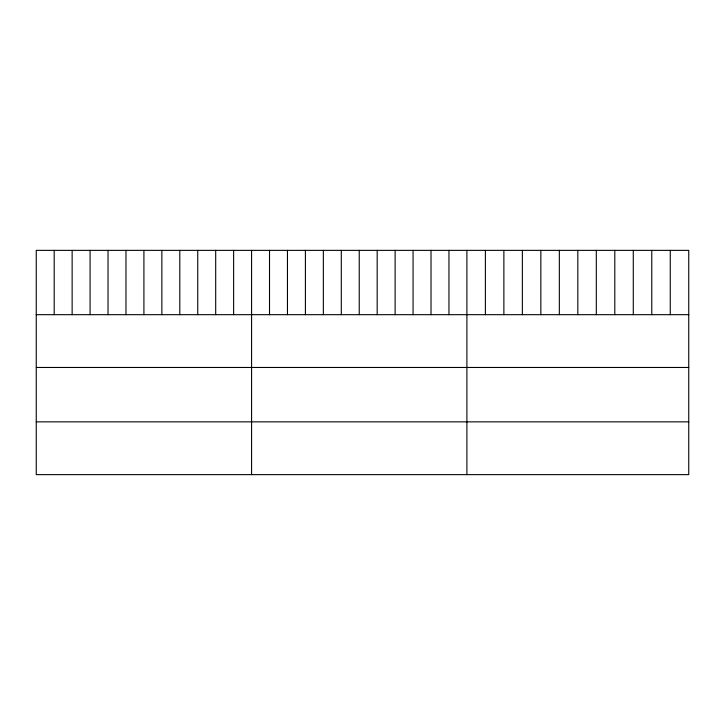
<?xml version="1.0" encoding="UTF-8"?>
<svg xmlns="http://www.w3.org/2000/svg" width="725" height="725" viewBox="0 0 725 725"><rect width="100%" height="100%" fill="white"/><g stroke="black" fill="none" stroke-linecap="round" stroke-linejoin="round"><path stroke-width="1.09" d="M688.75 314.677L688.75 474.639L36.25 474.639L36.25 250.361L688.75 250.361L688.75 314.677L36.25 314.677M36.25 367.466L688.75 367.466M36.25 421.859L688.75 421.859M670.263 250.361L670.263 314.677M651.775 250.361L651.775 314.677M633.287 250.361L633.287 314.677M614.8 250.361L614.8 314.677M596.312 250.361L596.312 314.677M577.825 250.361L577.825 314.677M559.338 250.361L559.338 314.677M540.85 250.361L540.85 314.677M522.362 250.361L522.362 314.677M503.875 250.361L503.875 314.677M485.388 250.361L485.388 314.677M466.9 250.361L466.9 474.639M448.956 250.361L448.956 314.677M431.013 250.361L431.013 314.677M413.069 250.361L413.069 314.677M395.125 250.361L395.125 314.677M377.181 250.361L377.181 314.677M359.237 250.361L359.237 314.677M341.294 250.361L341.294 314.677M323.35 250.361L323.35 314.677M305.406 250.361L305.406 314.677M287.462 250.361L287.462 314.677M269.519 250.361L269.519 314.677M251.575 250.361L251.575 474.639M233.631 250.361L233.631 314.677M215.688 250.361L215.688 314.677M197.744 250.361L197.744 314.677M179.8 250.361L179.8 314.677M161.856 250.361L161.856 314.677M143.913 250.361L143.913 314.677M125.969 250.361L125.969 314.677M108.025 250.361L108.025 314.677M90.081 250.361L90.081 314.677M72.137 250.361L72.137 314.677M54.194 250.361L54.194 314.677"/></g></svg>
